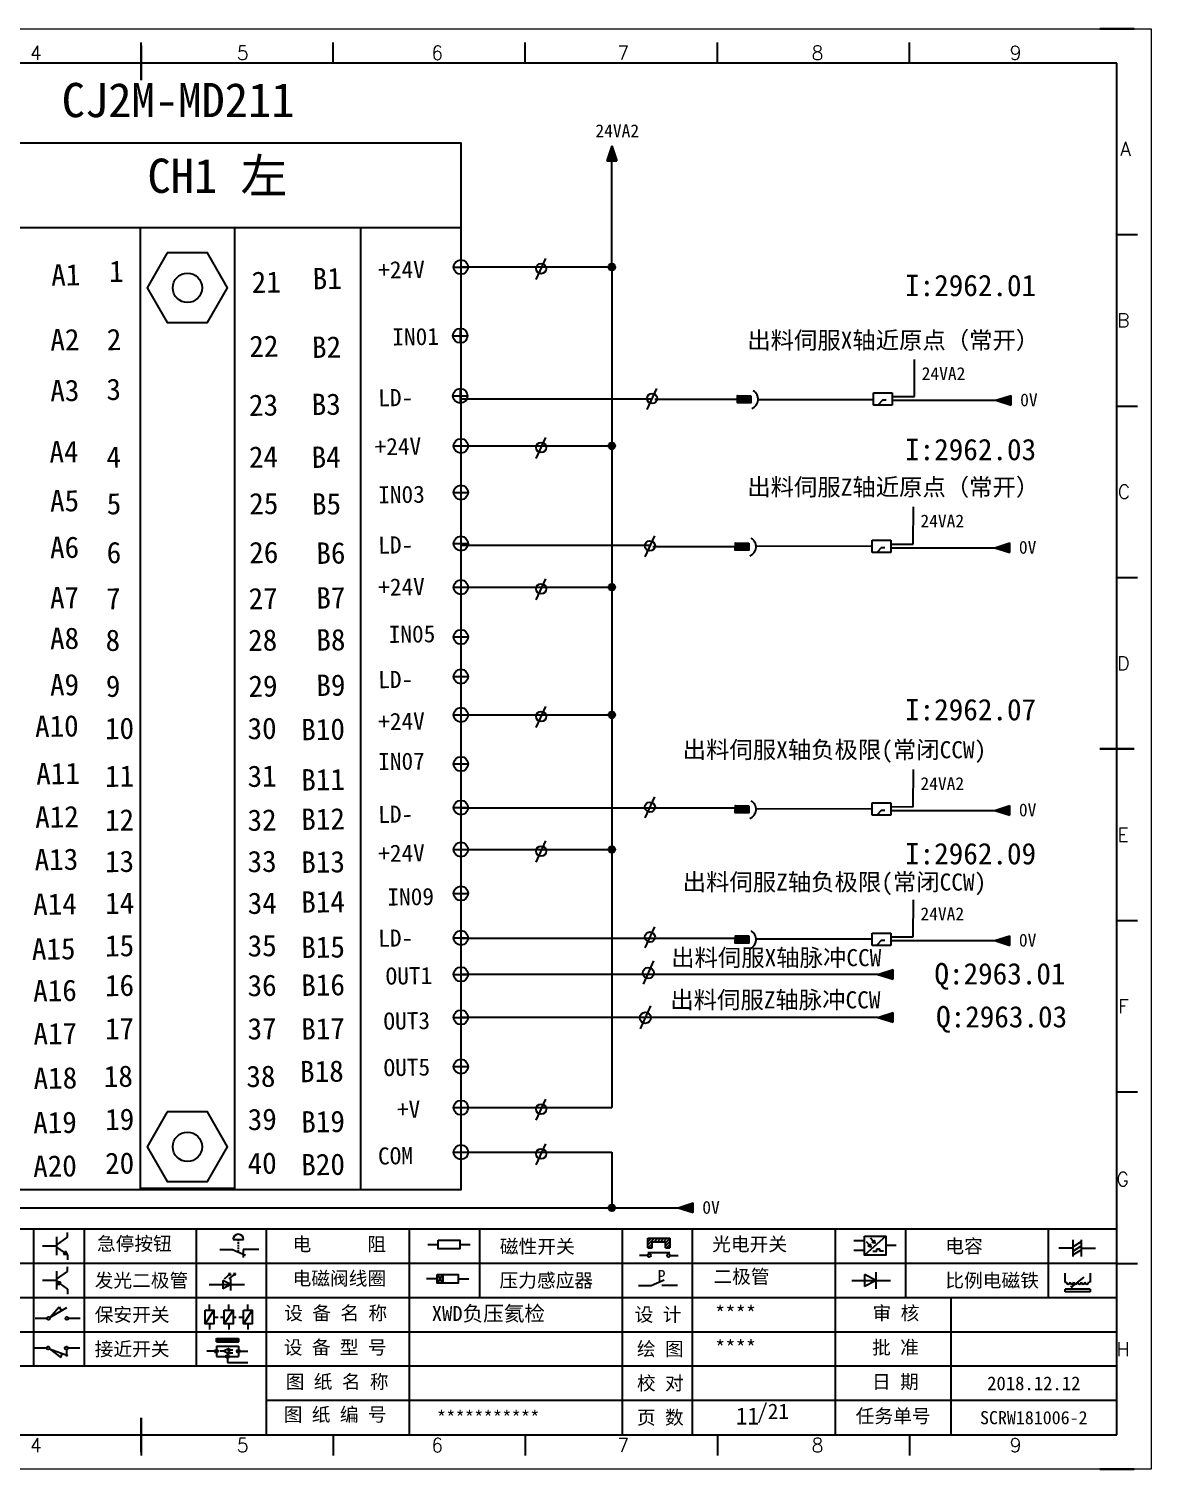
# Model space of a CAD drawing. Header units: millimetres. Extents: x -300 to 4128, y -106 to 2458.
# Drawn here: x 3964.7 to 4128.3, y 1904.7 to 2114.7 of the extents above; entities that cross this region are included whole.
import ezdxf
from ezdxf.enums import TextEntityAlignment as Align

# ---------------------------------------------------------------- set-up
doc = ezdxf.new("R2010")
doc.units = ezdxf.units.MM
doc.linetypes.add('ACAD_ISO02W100', pattern=[15, 12, -3])
for name, color, linetype in [('0 @ 1', 7, 'Continuous'), ('AE_BOR', 1, 'Continuous'), ('SYMS', 7, 'Continuous')]:
    doc.layers.add(name, color=color, linetype=linetype)
doc.styles.add('1', font='', dxfattribs={"height": 3.5})
doc.styles.get("Standard").update_dxf_attribs({"font": ''})
doc.styles.add('WD', font='romans.shx', dxfattribs={"width": 0.8, "bigfont": 'gbcbig.shx'})
doc.styles.add('汉字', font='')
doc.styles.get('1').set_extended_font_data('FangSong_GB2312')
doc.styles.get('Standard').set_extended_font_data('SimSun')
doc.styles.get('汉字').set_extended_font_data('新宋体')

# ---------------------------------------------------------------- blocks, each defined once
blk = doc.blocks.new('磁性开关')
at = {"linetype": 'ByBlock'}
h = blk.add_hatch(dxfattribs=at)
h.set_pattern_fill('ANSI31', color=256, scale=0.1, style=0)
h.paths.add_polyline_path([(-1910.88, -776.69), (-1910.88, -775.29), (-1907.69, -775.29), (-1907.69, -776.69), (-1908.31, -776.69), (-1908.31, -775.79), (-1910.25, -775.79), (-1910.25, -776.69)])
for p, q in [((-1910.88, -776.69), (-1910.88, -775.29)), ((-1910.88, -775.29), (-1907.69, -775.29)), ((-1910.88, -776.69), (-1910.25, -776.69)), ((-1910.25, -776.69), (-1910.25, -775.79)), ((-1910.25, -775.79), (-1908.31, -775.79)), ((-1908.31, -776.69), (-1908.31, -775.79)), ((-1908.31, -776.69), (-1907.69, -776.69)), ((-1907.69, -775.29), (-1907.69, -776.69)), ((-1910.91, -777.81), (-1912.09, -777.81)), ((-1910.88, -777.39), (-1907.69, -777.39)), ((-1907.66, -777.81), (-1906.48, -777.81))]:
    blk.add_line(p, q, dxfattribs=at)
for centre in [(-1910.68, -777.81), (-1907.88, -777.81)]:
    blk.add_circle(centre, 0.225, dxfattribs=at)
blk = doc.blocks.new('光电开关')
at = {"linetype": 'ByBlock'}
h = blk.add_hatch(dxfattribs=at)
h.set_pattern_fill('ANSI31', color=256, scale=0.01, style=0)
h.set_pattern_definition([(45, (0.172267, 0), (-0.0224506403, 0.0224506403), [])])
h.paths.add_polyline_path([(-1882.44, -776.34), (-1882.5, -775.91), (-1882.68, -776.07)])
h.paths.add_polyline_path([(-1882.86, -776.23), (-1882.44, -776.34), (-1882.68, -776.07)])
h.paths.add_polyline_path([(-1883.05, -776.88), (-1883.11, -776.45), (-1883.29, -776.61)])
h.paths.add_polyline_path([(-1883.47, -776.77), (-1883.05, -776.88), (-1883.29, -776.61)])
for p, q in [((-1884.01, -775.96), (-1885.56, -775.96)), ((-1880.91, -775.3), (-1884.01, -778.05)), ((-1883.75, -776.09), (-1883.05, -776.88)), ((-1883.11, -776.45), (-1883.47, -776.77)), ((-1883.05, -776.88), (-1883.47, -776.77)), ((-1883.14, -775.55), (-1882.44, -776.34)), ((-1883.05, -776.88), (-1883.11, -776.45)), ((-1882.5, -775.91), (-1882.86, -776.23)), ((-1882.44, -776.34), (-1882.86, -776.23)), ((-1882.44, -776.34), (-1882.5, -775.91)), ((-1879.37, -776.67), (-1880.91, -776.67)), ((-1884.01, -777.39), (-1885.56, -777.39)), ((-1882.78, -777.47), (-1882.23, -777.47)), ((-1882.23, -777.47), (-1882.23, -777.14)), ((-1882.23, -777.14), (-1881.78, -777.14)), ((-1881.78, -777.47), (-1881.78, -777.14)), ((-1881.23, -777.47), (-1881.78, -777.47))]:
    blk.add_line(p, q, dxfattribs=at)
blk.add_lwpolyline([(-1884.01, -775.3), (-1880.91, -775.3), (-1880.91, -778.05), (-1884.01, -778.05)], close=True, dxfattribs=at)
blk = doc.blocks.new('电磁阀线圈')
at = {"linetype": 'ByBlock'}
for p, q in [((-1854.61, -796.54), (-1856.17, -796.54)), ((-1854.61, -795.92), (-1853.75, -797.16)), ((-1853.75, -795.92), (-1854.61, -797.16)), ((-1853.75, -795.92), (-1853.75, -797.16)), ((-1851.53, -796.54), (-1849.97, -796.54))]:
    blk.add_line(p, q, dxfattribs=at)
blk.add_lwpolyline([(-1854.61, -795.92), (-1851.53, -795.92), (-1851.53, -797.16), (-1854.61, -797.16)], close=True, dxfattribs=at)
blk = doc.blocks.new('压力感应器')
at = {"linetype": 'ByBlock'}
for p, q in [((-1815.59, -777.73), (-1813.71, -776.93)), ((-1817.44, -777.73), (-1815.59, -777.73)), ((-1811.78, -777.73), (-1814.05, -777.73))]:
    blk.add_line(p, q, dxfattribs=at)
at = {"linetype": 'ByBlock', "insert": (-1814.65, -775.48), "char_height": 1.68, "width": 1.2242, "attachment_point": 1}
blk.add_mtext('{\\fNSimSun|b0|i0|c134|p49;P}', dxfattribs=at)
blk = doc.blocks.new('二极管')
at = {"linetype": 'ByBlock'}
for p, q in [((-1787.52, -776.77), (-1781.92, -776.77)), ((-1783.97, -776.77), (-1785.69, -775.9)), ((-1785.69, -775.9), (-1785.69, -777.65)), ((-1783.97, -776.77), (-1785.69, -777.65)), ((-1783.97, -777.99), (-1783.97, -775.56))]:
    blk.add_line(p, q, dxfattribs=at)
blk = doc.blocks.new('NPN三极管')
at = {"linetype": 'ByBlock'}
for p, q in [((-1785.73, -780.61), (-1785.73, -783.32)), ((-1785.73, -781.82), (-1784.15, -780.66)), ((-1784.15, -780.66), (-1784.15, -779.98)), ((-1785.73, -781.97), (-1787.81, -781.97)), ((-1785.73, -782.11), (-1784.15, -783.27)), ((-1784.41, -782.73), (-1784.74, -783.18)), ((-1784.15, -783.27), (-1784.74, -783.18)), ((-1784.15, -783.27), (-1784.41, -782.73)), ((-1784.15, -783.27), (-1784.15, -783.96))]:
    blk.add_line(p, q, dxfattribs=at)
blk = doc.blocks.new('PNP三极管')
at = {"linetype": 'ByBlock'}
for p, q in [((-1784.9, -785.38), (-1784.9, -788.09)), ((-1783.32, -785.43), (-1783.32, -784.75)), ((-1784.9, -786.74), (-1786.98, -786.74)), ((-1784.9, -786.59), (-1783.32, -785.43)), ((-1784.9, -786.88), (-1783.32, -788.04)), ((-1784.9, -786.88), (-1784.31, -786.97)), ((-1784.9, -786.88), (-1784.64, -787.42)), ((-1784.31, -786.97), (-1784.64, -787.42)), ((-1783.32, -788.04), (-1783.32, -788.73))]:
    blk.add_line(p, q, dxfattribs=at)
blk = doc.blocks.new('常开行程开关')
at = {"linetype": 'ByBlock'}
for p, q in [((-1785.89, -792.17), (-1784.52, -790.62)), ((-1785.89, -792.17), (-1783.43, -790.72)), ((-1784.52, -790.62), (-1784.19, -791.17)), ((-1786.29, -792.3), (-1788.01, -792.3)), ((-1781.48, -792.3), (-1783.21, -792.3))]:
    blk.add_line(p, q, dxfattribs=at)
for centre in [(-1786.07, -792.3), (-1783.42, -792.3)]:
    blk.add_circle(centre, 0.219, dxfattribs=at)
blk = doc.blocks.new('常闭行程开关')
at = {"linetype": 'ByBlock'}
for p, q in [((-1786.34, -796.62), (-1788.07, -796.62)), ((-1785.93, -796.72), (-1783.25, -797.7)), ((-1785.93, -796.72), (-1784.3, -798)), ((-1784.3, -798), (-1784.08, -797.4)), ((-1783.48, -796.84), (-1783.48, -797.85)), ((-1781.54, -796.62), (-1783.26, -796.62))]:
    blk.add_line(p, q, dxfattribs=at)
for centre in [(-1786.12, -796.62), (-1783.48, -796.62)]:
    blk.add_circle(centre, 0.219, dxfattribs=at)
blk = doc.blocks.new('电容')
at = {"linetype": 'ByBlock'}
for p, q in [((-1756.08, -782.99), (-1756.08, -780.56)), ((-1754.86, -780.79), (-1756.08, -781.55)), ((-1754.86, -782.99), (-1754.86, -780.56)), ((-1756.08, -781.77), (-1758.13, -781.77)), ((-1754.86, -781.44), (-1756.08, -782.2)), ((-1754.86, -781.99), (-1756.08, -782.75)), ((-1754.86, -781.77), (-1752.81, -781.77))]:
    blk.add_line(p, q, dxfattribs=at)
blk = doc.blocks.new('发光二极管')
at = {"linetype": 'ByBlock'}
for p, q in [((-1755.78, -785.92), (-1754.89, -785.14)), ((-1754.89, -785.14), (-1755.2, -785.22)), ((-1755.2, -785.22), (-1755.01, -785.43)), ((-1755.08, -785.92), (-1754.18, -785.14)), ((-1754.89, -785.14), (-1755.01, -785.43)), ((-1754.18, -785.14), (-1754.49, -785.22)), ((-1754.49, -785.22), (-1754.31, -785.43)), ((-1754.18, -785.14), (-1754.31, -785.43)), ((-1758.01, -786.77), (-1752.89, -786.77)), ((-1754.84, -786.77), (-1756.04, -786.16)), ((-1756.04, -786.16), (-1756.04, -787.39)), ((-1754.84, -786.77), (-1756.04, -787.39)), ((-1754.84, -787.63), (-1754.84, -785.92))]:
    blk.add_line(p, q, dxfattribs=at)
blk = doc.blocks.new('比例电磁阀')
at = {"linetype": 'ByBlock'}
for p, q in [((-1757.26, -775.38), (-1757.26, -776.71)), ((-1757.26, -776.71), (-1757.05, -776.71)), ((-1754.5, -775.98), (-1756.35, -777.44)), ((-1753.58, -776.71), (-1753.8, -776.71)), ((-1753.58, -775.38), (-1753.58, -776.71)), ((-1753.6, -777.73), (-1757.25, -777.73)), ((-1757.25, -778.13), (-1757.25, -777.73)), ((-1753.6, -778.13), (-1757.25, -778.13)), ((-1756.35, -777.44), (-1756.25, -777.25)), ((-1756.35, -777.44), (-1756.15, -777.38)), ((-1756.15, -777.38), (-1756.25, -777.25)), ((-1753.6, -777.73), (-1753.6, -778.13))]:
    blk.add_line(p, q, dxfattribs=at)
for centre in [(-1756.78, -776.71), (-1756.24, -776.71), (-1755.7, -776.71), (-1755.15, -776.71), (-1754.61, -776.71), (-1754.07, -776.71)]:
    blk.add_arc(centre, 0.271, 180, 0, dxfattribs=at)
blk = doc.blocks.new('保安开关')
at = {"linetype": 'ByBlock'}
for p, q in [((-1757.33, -790.79), (-1758.6, -792.81)), ((-1757.96, -790.79), (-1757.96, -789.97)), ((-1754.54, -790.79), (-1755.81, -792.81)), ((-1755.17, -790.79), (-1755.17, -789.97)), ((-1751.75, -790.79), (-1753.02, -792.81)), ((-1752.39, -790.79), (-1752.39, -789.97)), ((-1757.96, -792.81), (-1757.96, -793.62)), ((-1757.33, -791.8), (-1756.72, -791.8)), ((-1756.35, -791.8), (-1755.89, -791.8)), ((-1755.17, -792.81), (-1755.17, -793.62)), ((-1754.52, -791.8), (-1754.06, -791.8)), ((-1753.69, -791.8), (-1753.08, -791.8)), ((-1752.39, -792.81), (-1752.39, -793.62))]:
    blk.add_line(p, q, dxfattribs=at)
for points in [[(-1758.6, -790.79), (-1757.33, -790.79), (-1757.33, -792.81), (-1758.6, -792.81)], [(-1755.81, -790.79), (-1754.54, -790.79), (-1754.54, -792.81), (-1755.81, -792.81)], [(-1753.02, -790.79), (-1751.75, -790.79), (-1751.75, -792.81), (-1753.02, -792.81)]]:
    blk.add_lwpolyline(points, close=True, dxfattribs=at)
blk = doc.blocks.new('接近开关')
at = {"linetype": 'ByBlock'}
h = blk.add_hatch(dxfattribs=at)
h.set_pattern_fill('ANSI31', color=256, scale=0.01, style=0)
h.set_pattern_definition([(45, (-89.131516, -30.795668), (-0.0224506403, 0.0224506403), [])])
h.paths.add_polyline_path([(-1516.96, -1123.35), (-1516.96, -1122.85), (-1513.76, -1122.85), (-1513.76, -1123.35)])
for p, q in [((-1516.96, -1123.35), (-1516.96, -1122.85)), ((-1516.96, -1122.85), (-1513.76, -1122.85)), ((-1516.96, -1123.35), (-1513.76, -1123.35)), ((-1513.76, -1122.85), (-1513.76, -1123.35)), ((-1517.18, -1124.71), (-1518.36, -1124.71)), ((-1516.96, -1123.95), (-1513.76, -1123.95)), ((-1516.96, -1123.95), (-1516.96, -1125.47)), ((-1516.96, -1125.47), (-1513.76, -1125.47)), ((-1515.91, -1124.71), (-1516.45, -1124.71)), ((-1515.11, -1124.31), (-1515.91, -1124.71)), ((-1515.11, -1125.11), (-1515.91, -1124.71)), ((-1515.33, -1124.53), (-1515.17, -1124.53)), ((-1515.33, -1124.88), (-1515.17, -1124.88)), ((-1515.25, -1124.45), (-1515.25, -1124.61)), ((-1515.11, -1124.31), (-1515.11, -1125.11)), ((-1515.11, -1124.48), (-1514.58, -1124.48)), ((-1515.11, -1124.94), (-1514.58, -1124.94)), ((-1513.76, -1123.95), (-1513.76, -1125.47)), ((-1513.54, -1124.71), (-1512.36, -1124.71)), ((-1515.36, -1125.69), (-1515.36, -1126.36)), ((-1515.36, -1126.36), (-1512.36, -1126.36))]:
    blk.add_line(p, q, dxfattribs=at)
for centre in [(-1516.96, -1124.71), (-1515.36, -1125.47), (-1513.76, -1124.71)]:
    blk.add_circle(centre, 0.225, dxfattribs=at)
blk = doc.blocks.new('电阻')
at = {"linetype": 'ByBlock'}
for p, q in [((-3.09, 0), (-1.57, 0)), ((1.57, 0), (3.09, 0))]:
    blk.add_line(p, q, dxfattribs=at)
blk.add_lwpolyline([(-1.57, 0.63), (1.57, 0.63), (1.57, -0.63), (-1.57, -0.63)], close=True, dxfattribs=at)
blk = doc.blocks.new('急停按钮')
at = {"linetype": 'ByBlock'}
for p, q in [((-1.86, 0), (0, 0)), ((0, 0), (1.88, -0.81)), ((0.06, 1.45), (1.61, 1.45)), ((0.83, 1.45), (0.83, 1.24)), ((0.83, 1.07), (0.83, 0.85)), ((0.83, 0.68), (0.83, 0.47)), ((0.83, 0.29), (0.83, 0.08)), ((3.81, 0), (1.54, 0)), ((1.54, 0), (1.54, -1.15)), ((0.83, -0.09), (0.83, -0.24))]:
    blk.add_line(p, q, dxfattribs=at)
blk.add_arc((0.83, 1.45), 0.774, 0, 180)
blk = doc.blocks.new('电控横A4')
at = {"color": 7}
for p, q in [((292, -5), (5, -5)), ((292, -205), (292, -5)), ((10.03, -205), (289.53, -205)), ((130.8, -205), (190.75, -205)), ((190.75, -205), (259.54, -205))]:
    blk.add_line(p, q, dxfattribs=at)
at = {"color": 7, "linetype": 'ByBlock'}
for p, q in [((292, -175), (5, -175)), ((292, -180), (5, -180)), ((292, -185), (5, -185)), ((292, -190), (5, -190)), ((292, -195), (5, -195)), ((292, -200), (168.03, -200))]:
    blk.add_line(p, q, dxfattribs=at)
at = {"color": 7, "lineweight": -2}
for p, q in [((134.12, -175), (134.12, -195)), ((141.48, -175), (141.48, -195)), ((157.79, -175), (157.79, -195)), ((168.03, -175), (168.03, -204.92)), ((188.84, -175), (188.84, -185)), ((199.08, -175), (199.08, -185)), ((219.89, -175), (219.89, -185)), ((230.12, -175), (230.12, -185)), ((250.93, -175), (250.93, -185)), ((261.17, -175), (261.17, -185)), ((281.98, -175), (281.98, -185)), ((188.84, -185), (188.84, -204.92)), ((219.89, -185), (219.89, -205)), ((230.12, -185), (230.12, -205)), ((250.93, -185), (250.93, -205)), ((267.79, -185), (267.79, -205))]:
    blk.add_line(p, q, dxfattribs=at)
at = {"color": 7, "ltscale": 2}
for p, q in [((292, -205), (292, -183.55)), ((259.54, -205), (289.53, -205)), ((259.54, -205), (292, -205))]:
    blk.add_line(p, q, dxfattribs=at)
at = {"layer": 'AE_BOR', "color": 7, "lineweight": 15}
for p, q in [((0, 0), (297, 0)), ((297, 0), (297, -210)), ((297, -210), (0, -210))]:
    blk.add_line(p, q, dxfattribs=at)
at = {"layer": 'AE_BOR', "color": 7}
for p, q in [((149.78, -5), (149.78, -2)), ((177.78, -5), (177.78, -2)), ((205.78, -5), (205.78, -2)), ((233.78, -5), (233.78, -2)), ((261.78, -5), (261.78, -2)), ((292, -30), (295, -30)), ((292, -55), (295, -55)), ((292, -80), (295, -80)), ((292, -130), (295, -130)), ((292, -155), (295, -155)), ((292, -180), (295, -180)), ((149.78, -205), (149.78, -208)), ((177.78, -205), (177.78, -208)), ((205.78, -205), (205.78, -208)), ((233.78, -205), (233.78, -208)), ((261.78, -205), (261.78, -208))]:
    blk.add_line(p, q, dxfattribs=at)
at = {"layer": 'AE_BOR', "color": 7, "lineweight": 30}
for p, q in [((294.53, 0), (289.53, 0)), ((149.78, -7.5), (149.78, -2.5)), ((289.5, -105), (294.5, -105)), ((149.78, -202.5), (149.78, -207.5)), ((149.78, -205), (149.78, -207.5)), ((294.53, -210), (289.53, -210))]:
    blk.add_line(p, q, dxfattribs=at)
at = {"color": 7, "linetype": 'ByBlock'}
for name, p in [('NPN三极管', (1923.2, 604.5)), ('磁性开关', (2134.53, 598.96)), ('光电开关', (2139.22, 599.27)), ('电容', (2041.69, 603.98)), ('PNP三极管', (1922.37, 604.27)), ('发光二极管', (1917.72, 603.69)), ('电磁阀线圈', (2047.53, 614.3)), ('压力感应器', (2039.72, 594.52)), ('二极管', (2040.91, 594.27)), ('比例电磁阀', (2041.69, 593.98)), ('常开行程开关', (1922.37, 604.27)), ('保安开关', (1917.72, 603.98)), ('接近开关', (1677.72, 931.9)), ('常闭行程开关', (1922.37, 604.27))]:
    blk.add_blockref(name, p, dxfattribs=at)
at = {"color": 7}
for name, p in [('急停按钮', (163.12, -177.98)), ('电阻', (194.66, -177.22))]:
    blk.add_blockref(name, p, dxfattribs=at)
at = {"color": 7, "char_height": 2, "attachment_point": 1, "style": '汉字'}
for s, insert in [('{\\fKaiTi_GB2312|b0|i0|c134|p49;急停按钮}', (143.35, -176.12)), ('{\\fKaiTi_GB2312|b0|i0|c134|p49;电      阻}', (171.86, -176.19)), ('{\\fKaiTi_GB2312|b0|i0|c134|p49;磁性开关}', (202.07, -176.53)), ('{\\fKaiTi_GB2312|b0|i0|c134|p49;光电开关}', (233.02, -176.19)), ('{\\fKaiTi_GB2312|b0|i0|c134|p49;电容}', (267, -176.48)), ('{\\fKaiTi_GB2312|b0|i0|c134|p49;发光二极管}', (143.02, -181.48)), ('{\\fKaiTi_GB2312|b0|i0|c134|p49;电磁阀线圈}', (171.86, -181.19)), ('{\\fKaiTi_GB2312|b0|i0|c134|p49;压力感应器}', (202.02, -181.47)), ('{\\fKaiTi_GB2312|b0|i0|c134|p49;二极管}', (233.2, -180.91)), ('{\\fKaiTi_GB2312|b0|i0|c134|p49;比例电磁铁}', (267, -181.48)), ('{\\fKaiTi_GB2312|b0|i0|c134|p49;保安开关}', (143.02, -186.48)), ('{\\fKaiTi_GB2312|b0|i0|c134|p0;设 备 名 称}', (170.65, -186.24)), ('{\\fKaiTi_GB2312|b0|i0|c134|p0;设 计}', (221.72, -186.46)), ('{\\fKaiTi_GB2312|b0|i0|c134|p0;审 核}', (256.39, -186.25)), ('{\\fKaiTi_GB2312|b0|i0|c134|p0;设 备 型 号}', (170.58, -191.24)), ('{\\fKaiTi_GB2312|b0|i0|c134|p0;批 准}', (256.32, -191.25)), ('{\\fKaiTi_GB2312|b0|i0|c134|p49;接近开关}', (143.02, -191.48)), ('{\\fKaiTi_GB2312|b0|i0|c134|p0;绘 图}', (222.05, -191.46)), ('{\\fKaiTi_GB2312|b0|i0|c134|p0;图 纸 名 称}', (170.86, -196.24)), ('{\\fKaiTi_GB2312|b0|i0|c134|p0;校 对}', (222.05, -196.46)), ('{\\fKaiTi_GB2312|b0|i0|c134|p0;日 期}', (256.32, -196.25)), ('{\\fKaiTi_GB2312|b0|i0|c134|p0;图 纸 编 号}', (170.57, -201.03)), ('{\\fKaiTi_GB2312|b0|i0|c134|p0;页 数}', (222.05, -201.46)), ('{\\fKaiTi_GB2312|b0|i0|c134|p0;任务单号}', (253.94, -201.25))]:
    blk.add_mtext(s, dxfattribs=dict(at, insert=insert))
at = {"color": 7}
for s, insert, char_height, width, attachment_point in [('{\\fKaiTi_GB2312|b0|i0|c134|p49;XWD负压氦检}', (192.15, -186.2), 2.2, 26.5767, 1), ('{\\fKaiTi_GB2312|b0|i0|c134|p49;****}', (233.43, -186.2), 2.2, 15.3175, 1), ('{\\fKaiTi_GB2312|b0|i0|c134|p49;****}', (233.43, -191.2), 2.2, 15.3175, 1), ('\\pxqc;{\\fKaiTi_GB2312|b0|i0|c134|p49;2018.12.12}', (279.89, -197.5), 2, 24.2172, 5), ('\\pxqc;{\\fKaiTi_GB2312|b0|i0|c134|p49;SCRW181006-2}', (279.89, -202.5), 1.92, 24.2172, 5)]:
    blk.add_mtext(s, dxfattribs=dict(at, insert=insert, char_height=char_height, width=width, attachment_point=attachment_point))
at = {"color": 7, "lineweight": -2, "insert": (200.36, -202.5), "char_height": 2, "width": 31.0482, "attachment_point": 5}
blk.add_mtext('\\pxqc;{\\f宋体|b0|i0|c134|p2;\\C256;***********}', dxfattribs=at)
at = {"color": 7, "linetype": 'ByBlock', "lineweight": -2, "insert": (242.64, -201.84), "char_height": 4.2689, "width": 20.8102, "attachment_point": 5}
blk.add_mtext('\\pxql;  {\\H0.53119x; /21}', dxfattribs=at)
at = {"layer": 'AE_BOR', "color": 7, "style": 'WD'}
for s, p in [('4', (134.45, -4.5)), ('5', (164.59, -4.5)), ('6', (192.94, -4.5)), ('7', (220.04, -4.5)), ('8', (248.37, -4.5)), ('9', (277.23, -4.5)), ('4', (134.45, -207.5)), ('5', (164.59, -207.5)), ('6', (192.94, -207.5)), ('7', (220.04, -207.5)), ('8', (248.37, -207.5)), ('9', (277.23, -207.5))]:
    blk.add_text(s, height=2, dxfattribs=at).set_placement(p, align=Align.CENTER)
for s, p in [('A', (294.03, -17.5)), ('B', (293.84, -42.5)), ('C', (293.93, -67.5)), ('D', (293.84, -92.5)), ('E', (293.74, -117.5)), ('F', (293.74, -142.5)), ('F', (293.74, -142.5)), ('G', (293.74, -167.72)), ('H', (293.84, -192.5))]:
    blk.add_text(s, height=2, dxfattribs=at).set_placement(p, align=Align.MIDDLE_RIGHT)
blk = doc.blocks.new('接头')
blk.add_hatch(color=7).paths.add_polyline_path([(1.84, -1.21), (1.84, -4.61), (3.67, -4.61), (3.67, -1.21)])
at = {"color": 5}
blk.add_lwpolyline([(1.84, -1.21), (3.67, -1.21), (3.67, -4.61), (1.84, -4.61)], close=True, dxfattribs=at)
at = {"color": 7}
blk.add_arc((2.76, -1.9), 2.53, 22.0799, 150, dxfattribs=at)

msp = doc.modelspace()

# ---------------------------------------------------------------- hatches: boundary and pattern name
for points in [[(4048.946, 2095.407), (4049.654, 2097.615), (4050.361, 2095.407)], [(4050.145, 2079.949, 1), (4049.163, 2079.949, 1)], [(4105.645, 2060.511), (4107.852, 2059.803), (4107.852, 2061.218)], [(4050.145, 2053.86, 1), (4049.163, 2053.86, 1)], [(4105.461, 2039.019), (4107.669, 2038.312), (4107.669, 2039.727)], [(4050.145, 2033.264, 1), (4049.163, 2033.264, 1)], [(4050.145, 2014.645, 1), (4049.163, 2014.645, 1)], [(4105.461, 2000.73), (4107.669, 2000.022), (4107.669, 2001.437)], [(4050.145, 1995.023, 1), (4049.163, 1995.023, 1)], [(4105.461, 1981.742), (4107.669, 1981.035), (4107.669, 1982.45)], [(4088.435, 1976.824), (4090.642, 1976.117), (4090.642, 1977.531)], [(4088.435, 1970.553), (4090.642, 1969.845), (4090.642, 1971.26)], [(4050.145, 1942.785, 1), (4049.163, 1942.785, 1)], [(4059.321, 1942.785), (4061.529, 1942.077), (4061.529, 1943.492)]]:
    msp.add_hatch(color=7).paths.add_polyline_path(points)

# ---------------------------------------------------------------- linework, layer by layer
at = {"color": 7}
for p, q in [((4049.654, 2097.615), (4048.946, 2095.407)), ((4049.654, 2097.615), (4050.361, 2095.407)), ((4048.946, 2095.407), (4050.361, 2095.407)), ((4049.654, 2079.949), (4049.654, 2095.407)), ((3945.373, 2085.693), (4027.647, 2085.693)), ((4038.629, 2078.123), (4040.046, 2081.189)), ((4049.654, 2079.949), (4027.647, 2079.942)), ((4049.654, 2079.949), (4049.654, 2053.86)), ((4054.798, 2059.185), (4056.215, 2062.251)), ((4027.553, 2060.747), (4055.519, 2060.747)), ((4055.914, 2060.697), (4067.957, 2060.697)), ((4070.983, 2060.632), (4087.794, 2060.632)), ((4087.794, 2059.801), (4087.799, 2061.612)), ((4087.799, 2061.612), (4090.511, 2061.605)), ((4090.511, 2061.605), (4090.507, 2059.794)), ((4090.508, 2060.511), (4105.645, 2060.511)), ((4105.645, 2060.511), (4107.852, 2061.218)), ((4105.645, 2060.511), (4107.852, 2059.803)), ((4107.852, 2059.803), (4107.852, 2061.218)), ((4090.507, 2059.794), (4087.794, 2059.801)), ((4027.647, 2053.86), (4049.654, 2053.86)), ((4038.629, 2052.037), (4040.046, 2055.103)), ((4049.654, 2053.86), (4049.654, 1957.388)), ((4027.647, 2039.374), (4055.258, 2039.374)), ((4054.489, 2037.71), (4055.907, 2040.776)), ((4055.635, 2039.198), (4067.649, 2039.198)), ((4087.613, 2039.213), (4070.674, 2039.243)), ((4087.61, 2038.308), (4087.615, 2040.118)), ((4087.615, 2040.118), (4090.328, 2040.111)), ((4090.328, 2040.111), (4090.323, 2038.301)), ((4105.461, 2039.019), (4107.669, 2039.727)), ((4107.669, 2038.312), (4107.669, 2039.727)), ((4090.323, 2038.301), (4087.61, 2038.308)), ((4090.325, 2039.019), (4105.461, 2039.019)), ((4105.461, 2039.019), (4107.669, 2038.312)), ((4038.629, 2031.441), (4040.046, 2034.507)), ((4049.654, 2033.264), (4049.654, 2033.264)), ((4038.629, 2012.822), (4040.046, 2015.888)), ((4049.654, 2014.645), (4049.654, 2014.645)), ((4054.489, 1999.619), (4055.907, 2002.685)), ((4087.61, 2000.018), (4087.615, 2001.829)), ((4087.615, 2001.829), (4090.328, 2001.821)), ((4090.328, 2001.821), (4090.323, 2000.011)), ((4105.461, 2000.73), (4107.669, 2001.437)), ((4107.669, 2000.022), (4107.669, 2001.437)), ((4027.647, 2001.084), (4067.654, 2001.084)), ((4087.613, 2000.923), (4070.674, 2000.953)), ((4090.323, 2000.011), (4087.61, 2000.018)), ((4090.325, 2000.73), (4105.461, 2000.73)), ((4105.461, 2000.73), (4107.669, 2000.022)), ((4038.629, 1993.2), (4040.046, 1996.266)), ((4049.654, 1995.023), (4049.654, 1995.023)), ((4054.489, 1980.671), (4055.907, 1983.737)), ((4087.61, 1981.031), (4087.615, 1982.841)), ((4087.615, 1982.841), (4090.328, 1982.834)), ((4090.328, 1982.834), (4090.323, 1981.024)), ((4105.461, 1981.742), (4107.669, 1982.45)), ((4107.669, 1981.035), (4107.669, 1982.45)), ((4027.647, 1982.097), (4067.654, 1982.097)), ((4087.613, 1981.936), (4070.674, 1981.966)), ((4090.323, 1981.024), (4087.61, 1981.031)), ((4090.325, 1981.742), (4105.461, 1981.742)), ((4105.461, 1981.742), (4107.669, 1981.035)), ((4055.731, 1978.776), (4054.225, 1975.404)), ((4088.435, 1976.824), (4027.647, 1976.824)), ((4088.435, 1976.824), (4090.642, 1977.531)), ((4088.435, 1976.824), (4090.642, 1976.117)), ((4090.642, 1976.117), (4090.642, 1977.531)), ((4055.298, 1972.233), (4053.791, 1968.861)), ((4088.435, 1970.553), (4027.647, 1970.553)), ((4088.435, 1970.553), (4090.642, 1971.26)), ((4088.435, 1970.553), (4090.642, 1969.845)), ((4090.642, 1969.845), (4090.642, 1971.26)), ((4027.661, 1957.388), (4049.654, 1957.388)), ((4038.636, 1955.565), (4040.053, 1958.631)), ((4038.636, 1949.069), (4040.053, 1952.135)), ((4027.647, 1950.892), (4049.654, 1950.892)), ((4049.654, 1950.892), (4049.654, 1942.785)), ((4049.654, 1942.785), (4049.654, 1942.785)), ((4059.321, 1942.785), (4061.529, 1943.492)), ((4059.321, 1942.785), (4061.529, 1942.077)), ((4061.529, 1942.077), (4061.529, 1943.492))]:
    msp.add_line(p, q, dxfattribs=at)
at = {"color": 7, "lineweight": -3}
for p, q in [((4013.019, 2085.693), (4013.019, 1945.407)), ((4026.587, 2079.942), (4028.707, 2079.942)), ((4027.647, 2081.002), (4027.647, 2078.882)), ((4027.553, 2070.998), (4027.553, 2068.878)), ((4026.493, 2069.938), (4028.613, 2069.938)), ((4027.553, 2062.22), (4027.553, 2060.1)), ((4026.493, 2061.16), (4028.613, 2061.16)), ((4026.587, 2053.86), (4028.707, 2053.86)), ((4027.647, 2054.92), (4027.647, 2052.8)), ((4027.647, 2048.139), (4027.647, 2046.019)), ((4026.587, 2047.079), (4028.707, 2047.079)), ((4026.587, 2039.626), (4028.707, 2039.626)), ((4027.647, 2040.686), (4027.647, 2038.566)), ((4026.587, 2033.264), (4028.707, 2033.264)), ((4027.647, 2034.324), (4027.647, 2032.204)), ((4027.647, 2033.264), (4049.654, 2033.264)), ((4027.647, 2027.07), (4027.647, 2024.95)), ((4026.587, 2026.01), (4028.707, 2026.01)), ((4026.587, 2020.244), (4028.707, 2020.244)), ((4027.647, 2021.304), (4027.647, 2019.184)), ((4026.587, 2014.645), (4028.707, 2014.645)), ((4027.647, 2015.705), (4027.647, 2013.585)), ((4027.647, 2014.645), (4049.654, 2014.645)), ((4027.647, 2008.554), (4027.647, 2006.434)), ((4026.587, 2007.494), (4028.707, 2007.494)), ((4027.647, 2002.191), (4027.647, 2000.071)), ((4026.587, 2001.131), (4028.707, 2001.131)), ((4026.587, 1995.023), (4028.707, 1995.023)), ((4027.647, 1996.083), (4027.647, 1993.963)), ((4027.647, 1995.023), (4049.654, 1995.023)), ((4027.647, 1989.687), (4027.647, 1987.567)), ((4026.587, 1988.627), (4028.707, 1988.627)), ((4027.647, 1983.197), (4027.647, 1981.077)), ((4026.587, 1982.137), (4028.707, 1982.137)), ((4026.587, 1976.824), (4028.707, 1976.824)), ((4027.647, 1977.884), (4027.647, 1975.764)), ((4026.587, 1970.553), (4028.707, 1970.553)), ((4027.647, 1971.613), (4027.647, 1969.493)), ((4027.647, 1964.441), (4027.647, 1962.321)), ((4026.587, 1963.381), (4028.707, 1963.381)), ((4026.601, 1957.388), (4028.721, 1957.388)), ((4027.661, 1958.448), (4027.661, 1956.328)), ((4027.661, 1951.952), (4027.661, 1949.832)), ((4026.601, 1950.892), (4028.721, 1950.892)), ((3924.985, 1942.785), (4059.321, 1942.785))]:
    msp.add_line(p, q, dxfattribs=at)
at = {"color": 7, "linetype": 'ACAD_ISO02W100'}
for p, q in [((4093.769, 2061.047), (4093.783, 2066.478)), ((4089.105, 2060.514), (4088.486, 2059.875)), ((4089.629, 2060.513), (4089.105, 2060.514)), ((4090.51, 2061.055), (4093.769, 2061.047)), ((4093.585, 2039.553), (4093.6, 2044.984)), ((4090.326, 2039.562), (4093.585, 2039.553)), ((4088.922, 2039.021), (4088.302, 2038.382)), ((4089.446, 2039.019), (4088.922, 2039.021)), ((4093.585, 2001.263), (4093.6, 2006.694)), ((4088.922, 2000.731), (4088.302, 2000.092)), ((4089.446, 2000.73), (4088.922, 2000.731)), ((4090.326, 2001.272), (4093.585, 2001.263)), ((4093.585, 1982.276), (4093.6, 1987.707)), ((4088.922, 1981.744), (4088.302, 1981.105)), ((4089.446, 1981.742), (4088.922, 1981.744)), ((4090.326, 1982.285), (4093.585, 1982.276))]:
    msp.add_line(p, q, dxfattribs=at)
at = {"color": 7}
for points in [[(3945.373, 2098.076), (4027.647, 2098.076), (4027.647, 1945.407), (3945.373, 1945.407)], [(3980.953, 2085.693), (3994.652, 2085.693), (3994.652, 1945.603), (3980.953, 1945.603)], [(3984.866, 2081.994), (3981.935, 2076.917), (3984.866, 2071.839), (3990.73, 2071.839), (3993.661, 2076.917), (3990.73, 2081.994)], [(3984.866, 1956.755), (3981.935, 1951.677), (3984.866, 1946.6), (3990.73, 1946.6), (3993.661, 1951.677), (3990.73, 1956.755)]]:
    msp.add_lwpolyline(points, close=True, dxfattribs=at)
for centre, radius in [((3987.798, 2076.917), 2.142), ((4039.351, 2079.712), 0.738), ((4049.654, 2079.949), 0.491), ((4055.519, 2060.775), 0.738), ((4039.351, 2053.627), 0.738), ((4049.654, 2053.86), 0.491), ((4055.211, 2039.3), 0.738), ((4039.351, 2033.031), 0.738), ((4049.654, 2033.264), 0.491), ((4039.351, 2014.412), 0.738), ((4049.654, 2014.645), 0.491), ((4055.211, 2001.209), 0.738), ((4039.351, 1994.79), 0.738), ((4049.654, 1995.023), 0.491), ((4055.211, 1982.261), 0.738), ((4054.965, 1977.028), 0.807), ((4054.531, 1970.485), 0.807), ((4039.358, 1957.155), 0.738), ((3987.798, 1951.677), 2.142), ((4039.358, 1950.659), 0.738), ((4049.654, 1942.785), 0.491)]:
    msp.add_circle(centre, radius, dxfattribs=at)
at = {"color": 7, "lineweight": -3}
for centre in [(4027.647, 2079.942), (4027.553, 2069.938), (4027.553, 2061.16), (4027.647, 2053.86), (4027.647, 2047.079), (4027.647, 2039.626), (4027.647, 2033.264), (4027.647, 2026.01), (4027.647, 2020.244), (4027.647, 2014.645), (4027.647, 2007.494), (4027.647, 2001.131), (4027.647, 1995.023), (4027.647, 1988.627), (4027.647, 1982.137), (4027.647, 1976.824), (4027.647, 1970.553), (4027.647, 1963.381), (4027.661, 1957.388), (4027.661, 1950.892)]:
    msp.add_circle(centre, 1.06, dxfattribs=at)

# ---------------------------------------------------------------- block references
msp.add_blockref('电控横A4', (3831.263, 2114.677))
at = {"layer": 'SYMS', "color": 7, "xscale": 0.5760000000000726, "yscale": 0.5760000000000726, "zscale": 0.5760000000000726, "rotation": 269.6005996228242}
for p in [(4070.627, 2062.233), (4070.319, 2040.758), (4070.319, 2002.468), (4070.319, 1983.481)]:
    msp.add_blockref('接头', p, dxfattribs=at)

# ---------------------------------------------------------------- texts
msp.add_text('11', height=2.5).set_placement((4067.73, 1911.188))
at = {"color": 7, "attachment_point": 1}
for s, insert, char_height, width in [('{\\fFangSong|b0|i0|c134|p49;CJ2M-MD211}', (3969.468, 2106.788), 4.992, 58.26891), ('24VA2', (4047.261, 2100.744), 1.872, 5.65965), ('{\\fFangSong|b0|i0|c134|p49;CH1 左}', (3981.971, 2095.751), 4.992, 58.26891), ('I:2962.01', (4092.391, 2078.82), 3.12, 17.66636), ('出料伺服X轴近原点（常开）', (4069.394, 2070.516), 2.496, 50.85842), ('{\\fSimSun|b0|i0|c134|p2;24VA2}', (4094.813, 2065.348), 1.872, 6.81779), ('0V', (4109.167, 2061.512), 1.872, 6.81779), ('I:2962.03', (4092.391, 2054.9), 3.12, 17.66636), ('{出料伺服Z轴近原点（常开）}', (4069.394, 2049.111), 2.496, 49.22888), ('{\\fSimSun|b0|i0|c134|p2;24VA2}', (4094.63, 2043.854), 1.872, 6.81779), ('0V', (4108.983, 2040.021), 1.872, 6.81779), ('I:2962.07', (4092.391, 2016.979), 3.12, 17.66636), ('出料伺服X轴负极限{\\fSimSun|b0|i0|c0|p2;(\\fSimSun|b0|i0|c134|p2;常闭\\fSimSun|b0|i0|c0|p2;CCW)}', (4059.985, 2010.816), 2.496, 51.33534), ('{\\fSimSun|b0|i0|c134|p2;24VA2}', (4094.63, 2005.564), 1.872, 6.81779), ('0V', (4108.983, 2001.731), 1.872, 6.81779), ('I:2962.09', (4092.391, 1995.977), 3.12, 17.66636), ('{出料伺服Z轴负极限(常闭CCW)}', (4059.985, 1991.525), 2.496, 51.33534), ('{\\fSimSun|b0|i0|c134|p2;24VA2}', (4094.63, 1986.577), 1.872, 6.81779), ('0V', (4108.983, 1982.744), 1.872, 6.81779), ('{出料伺服X轴脉冲CCW}', (4058.304, 1980.504), 2.496, 33.10013), ('Q:2963.01', (4096.67, 1978.475), 3.12, 17.66636), ('{出料伺服Z轴脉冲CCW}', (4058.182, 1974.355), 2.496, 33.07272), ('Q:2963.03', (4096.912, 1972.203), 3.12, 17.66636), ('0V', (4062.843, 1943.786), 1.872, 6.81779)]:
    msp.add_mtext(s, dxfattribs=dict(at, insert=insert, char_height=char_height, width=width))
at = {"char_height": 3.12, "width": 5.83785, "attachment_point": 1, "rotation": 0.91211, "style": '1'}
for s, insert in [('{\\fSimSun|b0|i0|c134|p2;A1}', (3967.921, 2080.33)), ('{\\fFangSong|b0|i0|c134|p49;B1}', (4006.024, 2079.805)), ('{\\fSimSun|b0|i0|c134|p2;A2}', (3967.79, 2070.878)), ('{\\fSimSun|b0|i0|c134|p2;B2}', (4005.93, 2069.801)), ('{\\fFangSong|b0|i0|c134|p49;A3}', (3967.779, 2063.472)), ('{\\fFangSong|b0|i0|c134|p49;A4}', (3967.654, 2054.542)), ('{\\fSimSun|b0|i0|c134|p2;B4}', (4005.872, 2053.766)), ('{\\fFangSong|b0|i0|c134|p49;A5}', (3967.742, 2047.399)), ('{\\fSimSun|b0|i0|c134|p2;B5}', (4005.917, 2046.942)), ('{\\fFangSong|b0|i0|c134|p49;A6}', (3967.742, 2040.605)), ('{\\fSimSun|b0|i0|c134|p2;B6}', (4006.561, 2039.777)), ('{\\fFangSong|b0|i0|c134|p49;A7}', (3967.742, 2033.277)), ('{\\fSimSun|b0|i0|c134|p2;B7}', (4006.561, 2033.251)), ('{\\fFangSong|b0|i0|c134|p49;A8}', (3967.742, 2027.339)), ('{\\fSimSun|b0|i0|c134|p2;B8}', (4006.561, 2027.126)), ('{\\fFangSong|b0|i0|c134|p49;A9}', (3967.742, 2020.574)), ('{\\fSimSun|b0|i0|c134|p2;B9}', (4006.561, 2020.512)), ('{\\fFangSong|b0|i0|c134|p49;A10}', (3965.554, 2014.53)), ('{\\fSimSun|b0|i0|c134|p2;B10}', (4004.362, 2014.057)), ('{\\fFangSong|b0|i0|c134|p49;A11}', (3965.73, 2007.612)), ('{\\fSimSun|b0|i0|c134|p2;B11}', (4004.362, 2006.728)), ('{\\fFangSong|b0|i0|c134|p49;A12}', (3965.58, 2001.298)), ('{\\fSimSun|b0|i0|c134|p2;B12}', (4004.362, 2000.981)), ('{\\fFangSong|b0|i0|c134|p49;A13}', (3965.493, 1995.09)), ('{\\fSimSun|b0|i0|c134|p2;B13}', (4004.362, 1994.726)), ('{\\fSimSun|b0|i0|c134|p2;B14}', (4004.362, 1988.912)), ('{\\fFangSong|b0|i0|c134|p49;A14}', (3965.283, 1988.583)), ('{\\fFangSong|b0|i0|c134|p49;A15}', (3965.097, 1982.048)), ('{\\fSimSun|b0|i0|c134|p2;B15}', (4004.362, 1982.306)), ('{\\fSimSun|b0|i0|c134|p2;B16}', (4004.362, 1976.793)), ('{\\fFangSong|b0|i0|c134|p49;A16}', (3965.283, 1975.968)), ('{\\fSimSun|b0|i0|c134|p2;B17}', (4004.362, 1970.416)), ('{\\fFangSong|b0|i0|c134|p49;A17}', (3965.326, 1969.694)), ('{\\fSimSun|b0|i0|c134|p2;B18}', (4004.187, 1964.2)), ('{\\fFangSong|b0|i0|c134|p49;A18}', (3965.338, 1963.219)), ('{\\fFangSong|b0|i0|c134|p49;A19}', (3965.283, 1956.737)), ('{\\fSimSun|b0|i0|c134|p2;B19}', (4004.362, 1956.864)), ('{\\fFangSong|b0|i0|c134|p49;A20}', (3965.283, 1950.387)), ('{\\fSimSun|b0|i0|c134|p2;B20}', (4004.362, 1950.619))]:
    msp.add_mtext(s, dxfattribs=dict(at, insert=insert))
at = {"color": 7, "width": 5.83785, "attachment_point": 1, "rotation": 0.91211, "style": '1'}
for s, insert, char_height in [('{\\fSimSun|b0|i0|c134|p2;1}', (3976.355, 2080.874), 3.12), ('{\\fSimSun|b0|i0|c134|p2;21}', (3997.133, 2079.277), 3.12), ('+24V', (4015.583, 2080.76), 2.496), ('{\\fSimSun|b0|i0|c134|p2;2}', (3976.015, 2070.929), 3.12), ('IN01', (4017.641, 2070.993), 2.496), ('{\\fSimSun|b0|i0|c134|p2;22}', (3996.794, 2069.93), 3.12), ('{\\fSimSun|b0|i0|c134|p2;3}', (3975.965, 2063.659), 3.12), ('{\\fSimSun|b0|i0|c134|p2;23}', (3996.743, 2061.352), 3.12), ('+24V', (4015.058, 2054.991), 2.496), ('{\\fSimSun|b0|i0|c134|p2;4}', (3975.958, 2053.786), 3.12), ('{\\fSimSun|b0|i0|c134|p2;24}', (3996.736, 2053.786), 3.12), ('IN03', (4015.583, 2047.976), 2.496), ('{\\fSimSun|b0|i0|c134|p2;5}', (3976.002, 2046.991), 3.12), ('{\\fSimSun|b0|i0|c134|p2;25}', (3996.781, 2046.991), 3.12), ('{\\fSimSun|b0|i0|c134|p2;6}', (3976.002, 2039.865), 3.12), ('{\\fSimSun|b0|i0|c134|p2;26}', (3996.781, 2039.865), 3.12), ('{\\fSimSun|b0|i0|c134|p2;7}', (3975.918, 2033.148), 3.12), ('{\\fSimSun|b0|i0|c134|p2;27}', (3996.697, 2033.148), 3.12), ('+24V', (4015.583, 2034.507), 2.496), ('{\\fSimSun|b0|i0|c134|p2;8}', (3975.839, 2027.08), 3.12), ('{\\fSimSun|b0|i0|c134|p2;28}', (3996.617, 2027.08), 3.12), ('IN05', (4017.115, 2027.633), 2.496), ('{\\fSimSun|b0|i0|c134|p2;9}', (3975.888, 2020.383), 3.12), ('{\\fSimSun|b0|i0|c134|p2;29}', (3996.666, 2020.383), 3.12), ('{\\fSimSun|b0|i0|c134|p2;10}', (3975.752, 2014.211), 3.12), ('{\\fSimSun|b0|i0|c134|p2;30}', (3996.53, 2014.211), 3.12), ('+24V', (4015.583, 2014.913), 2.496), ('IN07', (4015.583, 2009.082), 2.496), ('{\\fSimSun|b0|i0|c134|p2;11}', (3975.752, 2007.258), 3.12), ('{\\fSimSun|b0|i0|c134|p2;31}', (3996.53, 2007.258), 3.12), ('{\\fSimSun|b0|i0|c134|p2;12}', (3975.752, 2000.851), 3.12), ('{\\fSimSun|b0|i0|c134|p2;32}', (3996.53, 2000.851), 3.12), ('+24V', (4015.583, 1995.695), 2.496), ('{\\fSimSun|b0|i0|c134|p2;13}', (3975.752, 1994.821), 3.12), ('{\\fSimSun|b0|i0|c134|p2;33}', (3996.53, 1994.821), 3.12), ('{\\fSimSun|b0|i0|c134|p2;14}', (3975.779, 1988.735), 3.12), ('{\\fSimSun|b0|i0|c134|p2;34}', (3996.557, 1988.735), 3.12), ('IN09', (4016.923, 1989.338), 2.496), ('{\\fSimSun|b0|i0|c134|p2;15}', (3975.765, 1982.534), 3.12), ('{\\fSimSun|b0|i0|c134|p2;35}', (3996.543, 1982.534), 3.12), ('{\\fSimSun|b0|i0|c134|p2;16}', (3975.752, 1976.742), 3.12), ('{\\fSimSun|b0|i0|c134|p2;36}', (3996.53, 1976.742), 3.12), ('OUT1', (4016.659, 1977.811), 2.496), ('{\\fSimSun|b0|i0|c134|p2;17}', (3975.752, 1970.439), 3.12), ('{\\fSimSun|b0|i0|c134|p2;37}', (3996.53, 1970.439), 3.12), ('OUT3', (4016.34, 1971.241), 2.496), ('{\\fSimSun|b0|i0|c134|p2;18}', (3975.577, 1963.491), 3.12), ('{\\fSimSun|b0|i0|c134|p2;38}', (3996.355, 1963.491), 3.12), ('OUT5', (4016.356, 1964.463), 2.496), ('{\\fSimSun|b0|i0|c134|p2;19}', (3975.779, 1957.217), 3.12), ('{\\fSimSun|b0|i0|c134|p2;39}', (3996.557, 1957.217), 3.12), ('+V', (4018.314, 1958.379), 2.496), ('COM', (4015.555, 1951.572), 2.496), ('{\\fSimSun|b0|i0|c134|p2;20}', (3975.765, 1950.817), 3.12), ('{\\fSimSun|b0|i0|c134|p2;40}', (3996.543, 1950.817), 3.12)]:
    msp.add_mtext(s, dxfattribs=dict(at, insert=insert, char_height=char_height))
at = {"color": 7, "char_height": 2.496, "width": 5.83785, "attachment_point": 1, "rotation": 0.91211}
for insert in [(4015.583, 2062.116), (4015.583, 2040.636), (4015.583, 2021.026), (4015.583, 2001.376), (4015.583, 1983.326)]:
    msp.add_mtext('LD-', dxfattribs=dict(at, insert=insert))
at = {"layer": '0 @ 1', "insert": (4005.879, 2061.466), "char_height": 3.12, "width": 5.83785, "attachment_point": 1, "rotation": 0.91211, "style": '1'}
msp.add_mtext('{\\fFangSong|b0|i0|c134|p49;B3}', dxfattribs=at)

doc.saveas('drawing.dxf')
